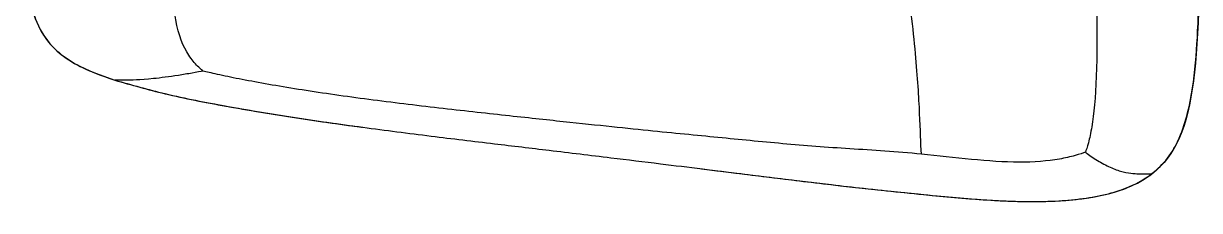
# Model space of a CAD drawing. Header units: millimetres. Extents: x 0 to 1189, y 0 to 841.
# Drawn here: x 871.85 to 920.6, y 274.89 to 282.62 of the extents above; entities that cross this region are included whole.
import ezdxf

# ---------------------------------------------------------------- set-up
doc = ezdxf.new("R2010")
doc.units = ezdxf.units.MM

msp = doc.modelspace()

# ---------------------------------------------------------------- linework, layer by layer
at = {"color": 7, "linetype": 'Continuous', "lineweight": 25}
msp.add_line((899.957, 276.613), (901.531, 276.418), dxfattribs=at)
for points in [[(918.629, 354.653), (920.6, 353.141), (920.6, 346.466), (920.6, 315.527), (920.6, 284.588), (920.6, 277.913), (918.629, 276.401)], [(901.531, 276.418), (903.903, 276.124), (908.77, 275.519), (916.657, 274.89), (918.629, 276.401)]]:
    msp.add_open_spline(points, degree=3, dxfattribs=at)
for points, knots in [([(918.629, 276.401), (918.856, 276.606), (919.32, 277.023), (919.804, 277.904), (920.152, 278.975), (920.41, 280.465), (920.554, 282.476), (920.601, 285.11), (920.599, 288.283), (920.6, 290.608), (920.6, 291.879), (920.6, 291.904)], [0, 0, 0, 0, 0.060434, 0.123394, 0.193458, 0.274488, 0.405915, 0.567804, 0.763807, 0.995424, 1, 1, 1, 1]), ([(879.296, 280.652), (879.224, 280.711), (878.978, 280.927), (878.483, 281.583), (878.133, 282.572), (878.032, 284.188), (878.057, 285.628), (878.181, 287.505), (878.285, 288.732), (878.36, 289.745)], [0, 0, 0, 0, 0.125, 0.25, 0.5, 0.625, 0.75, 0.875, 1, 1, 1, 1]), ([(909.071, 277.22), (909.048, 277.66), (909.014, 278.787), (908.9, 280.779), (908.661, 283.006), (908.416, 284.873), (908.05, 287.164), (907.786, 288.594), (907.554, 289.745)], [0, 0, 0, 0, 0.25, 0.5, 0.625, 0.75, 0.875, 1, 1, 1, 1]), ([(871.851, 288.972), (871.851, 288.319), (871.85, 287.115), (871.886, 285.487), (871.996, 284.108), (872.227, 283.058), (872.529, 282.373), (872.906, 281.783), (873.551, 281.19), (874.48, 280.681), (875.228, 280.421), (875.632, 280.281)], [0, 0, 0, 0, 0.1844249, 0.3401786, 0.4670144, 0.5684441, 0.6134117, 0.657533, 0.7524447, 0.8659524, 1, 1, 1, 1]), ([(871.851, 288.938), (871.851, 288.751), (871.851, 287.864), (871.854, 286.416), (871.933, 284.614), (872.166, 283.07), (872.844, 281.743), (874.077, 280.823), (875.073, 280.476), (875.632, 280.281)], [0, 0, 0, 0, 0.0535662, 0.254182, 0.4148315, 0.5709713, 0.6984021, 0.8305048, 1, 1, 1, 1]), ([(916.328, 288.106), (916.328, 284.709), (916.417, 280.931), (916.189, 278.535), (915.995, 277.653), (915.898, 277.373), (915.87, 277.299)], [0, 0, 0, 0, 0.5, 0.75, 0.875, 1, 1, 1, 1]), ([(879.296, 280.652), (879.197, 280.635), (878.847, 280.572), (878.069, 280.442), (876.826, 280.281), (875.632, 280.281), (875.632, 280.281), (875.632, 280.281)], [0, 0, 0, 0, 0.0625, 0.125, 0.25, 0.5, 1, 1, 1, 1]), ([(909.071, 277.22), (908.045, 277.319), (907.063, 277.378), (905.633, 277.47), (905.163, 277.501), (904.237, 277.572), (903.321, 277.65), (902.423, 277.735), (901.531, 277.82), (901.089, 277.863), (899.744, 277.994), (897.889, 278.176), (895.134, 278.462), (893.189, 278.67), (892.373, 278.758), (891.946, 278.804), (890.617, 278.949), (888.722, 279.16), (886.761, 279.4), (884.859, 279.654), (883.937, 279.788), (882.662, 279.992), (882.254, 280.061), (881.484, 280.197), (881.122, 280.265), (880.623, 280.363), (880.464, 280.395), (880.164, 280.458), (880.023, 280.488), (879.633, 280.574), (879.422, 280.623), (879.296, 280.652)], [0, 0, 0, 0, 0.125, 0.125, 0.1875, 0.1875, 0.25, 0.3125, 0.3125, 0.375, 0.375, 0.5, 0.625, 0.65625, 0.65625, 0.6875, 0.6875, 0.75, 0.8125, 0.8125, 0.875, 0.875, 0.90625, 0.90625, 0.9375, 0.9375, 0.953125, 0.953125, 0.96875, 0.96875, 1, 1, 1, 1]), ([(875.632, 280.281), (876.326, 280.084), (877.841, 279.655), (880.319, 279.182), (883.052, 278.729), (885.892, 278.328), (888.677, 277.972), (891.255, 277.664), (893.738, 277.368), (896.031, 277.092), (898.151, 276.835), (899.946, 276.614), (901.863, 276.377), (904.09, 276.101), (906.826, 275.785), (909.542, 275.505), (911.833, 275.302), (913.528, 275.246), (914.763, 275.272), (915.931, 275.384), (916.97, 275.599), (917.887, 275.913), (918.382, 276.239), (918.629, 276.401)], [0, 0, 0, 0, 0.049185, 0.107336, 0.171093, 0.236983, 0.301481, 0.361046, 0.412527, 0.470411, 0.51694, 0.556178, 0.592133, 0.647239, 0.707325, 0.776964, 0.834542, 0.863091, 0.890819, 0.917936, 0.945166, 0.972645, 1, 1, 1, 1]), ([(875.632, 280.281), (876.323, 280.085), (877.833, 279.657), (880.295, 279.185), (883.014, 278.737), (884.909, 278.461), (885.881, 278.336), (885.892, 278.335)], [0, 0, 0, 0, 0.205987, 0.450318, 0.71881, 0.996842, 1, 1, 1, 1]), ([(915.87, 277.299), (915.786, 277.267), (915.472, 277.157), (914.593, 276.955), (912.601, 276.786), (910.438, 277.088), (909.071, 277.22)], [0, 0, 0, 0, 0.125, 0.25, 0.5, 1, 1, 1, 1]), ([(915.87, 277.299), (915.912, 277.268), (915.978, 277.22), (916.133, 277.113), (916.218, 277.056), (916.392, 276.947), (916.481, 276.893), (916.659, 276.794), (916.748, 276.748), (917.01, 276.623), (917.178, 276.558), (917.485, 276.469), (917.765, 276.417), (918.016, 276.407), (918.136, 276.406), (918.165, 276.406), (918.172, 276.406), (918.173, 276.406), (918.174, 276.406), (918.174, 276.406), (918.176, 276.405), (918.183, 276.405), (918.211, 276.405), (918.314, 276.404), (918.629, 276.401), (918.629, 276.401), (918.629, 276.401)], [0, 0, 0, 0, 0.03125, 0.03125, 0.0625, 0.0625, 0.09375, 0.09375, 0.125, 0.125, 0.1875, 0.1875, 0.25, 0.3125, 0.328125, 0.332031, 0.333008, 0.333252, 0.333252, 0.333496, 0.333984, 0.335937, 0.34375, 0.375, 0.5, 1, 1, 1, 1])]:
    msp.add_open_spline(points, degree=3, knots=knots, dxfattribs=at)

doc.saveas('drawing.dxf')
